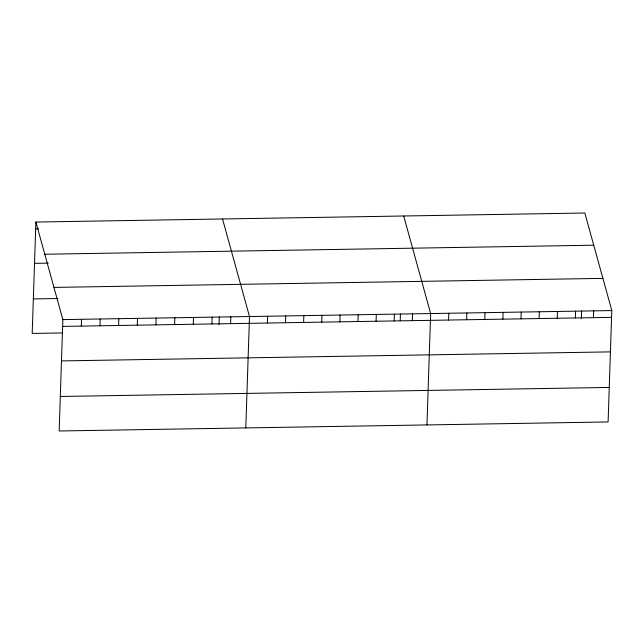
<?xml version="1.0" encoding="UTF-8"?>
<svg xmlns="http://www.w3.org/2000/svg" width="644" height="644" viewBox="0 0 644 644"><rect width="100%" height="100%" fill="white"/><g stroke="black" fill="none" stroke-linecap="round" stroke-linejoin="round"><path stroke-width="0.97" d="M35.895 222.051L62.854 319.601L59.159 430.989L608.105 421.949L611.8 310.569L584.841 213.011L35.895 222.051L32.2 333.431L62.653 332.932M81.289 326.097L81.514 319.295M99.957 325.784L100.182 318.989M118.617 325.478L118.842 318.683M137.285 325.172L137.51 318.377M155.945 324.866L156.17 318.072M174.613 324.56L174.838 317.758M193.281 324.246L193.506 317.452M211.94 323.94L212.166 317.146M219.032 324.608L219.29 316.937M230.608 323.634L230.834 316.84M245.799 427.914L249.494 316.534L222.534 218.976M267.381 323.03L267.606 316.236M285.501 322.733L285.727 315.938M303.614 322.435L303.839 315.632M321.726 322.137L321.952 315.335M339.847 321.839L340.072 315.037M357.959 321.541L358.185 314.739M376.08 321.243L376.305 314.441M394.192 320.937L394.418 314.143M400.214 320.664L400.439 313.958M412.305 320.64L412.53 313.845M426.956 424.935L430.651 313.548L403.691 215.99M448.538 320.044L448.763 313.25M466.65 319.746L466.876 312.952M484.771 319.448L484.996 312.654M502.884 319.15L503.109 312.356M520.996 318.852L521.221 312.058M539.117 318.555L539.342 311.76M557.229 318.257L557.454 311.463M575.342 317.959L575.567 311.165M581.339 318.643L581.596 310.972M593.462 317.661L593.688 310.867M35.67 228.845L38.616 228.797M44.79 254.243L593.736 245.203M34.526 263.364L48.276 263.13M53.959 287.409L602.905 278.369M33.343 298.921L57.904 298.518M62.854 319.601L611.8 310.569M62.629 326.403L611.575 317.363M61.486 360.914L610.432 351.874M60.303 396.479L609.248 387.438"/></g></svg>
